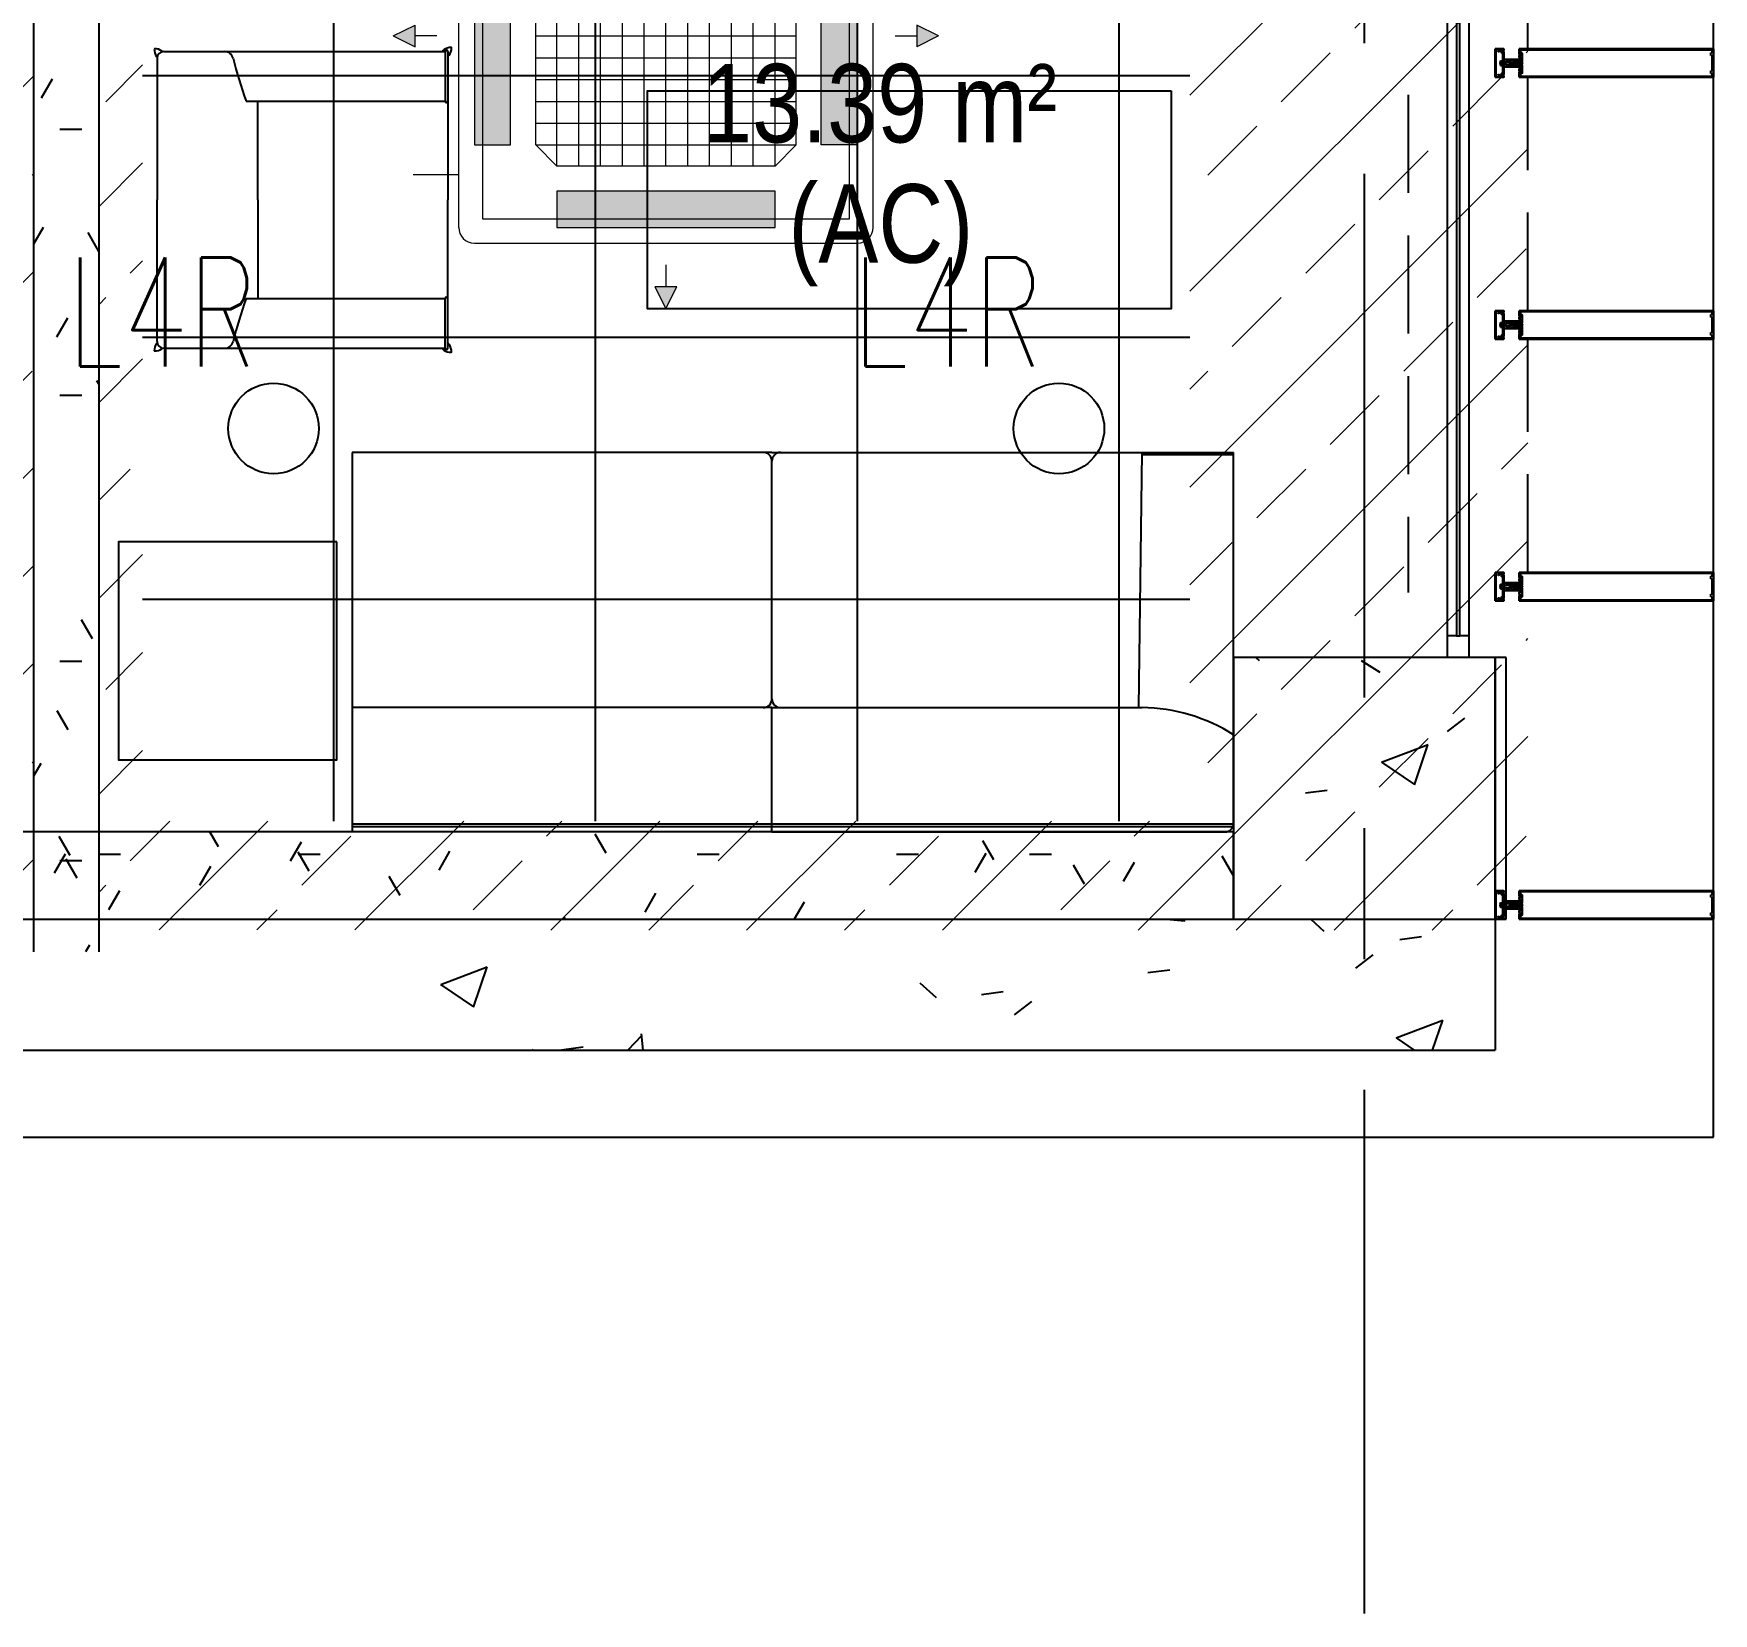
# Model space of a CAD drawing. Header units: millimetres. Extents: x -92759 to 184353, y -15225 to 86714.
# Drawn here: x 69651 to 73501, y 12400 to 16021 of the extents above; entities that cross this region are included whole.
import ezdxf

# ---------------------------------------------------------------- set-up
doc = ezdxf.new("R2010")
doc.units = ezdxf.units.MM
doc.linetypes.add('IDA - Grid Line', pattern=[2100, 1200, -300, 300, -300])
doc.linetypes.add('IDA - Hidden 065', pattern=[322.5, 225, -97.5])
for name, color, linetype in [('0-1', 9, 'Continuous'), ('A-_CLADMULN_E', 8, 'Continuous'), ('A-_DETA----_E-9', 8, 'IDA - Hidden 065'), ('A-_DETA----_ED', 8, 'Continuous'), ('A-_FLOR----_E', 8, 'Continuous'), ('A-_ROOMNAME_A', 8, 'Continuous'), ('A-_WALL----_E', 8, 'Continuous'), ('A-_WALL----_H', 8, 'Continuous'), ('A-_WALL----_H-1', 9, 'Continuous'), ('A-_WALLPRTN_E', 8, 'Continuous'), ('A-_WIND----_E', 8, 'Continuous'), ('A-PATT-CONC', 8, 'Continuous'), ('E-_LIGT----_E-', 3, 'Continuous'), ('E-legend', 1, 'Continuous'), ('M-_SANIFIXR_E', 9, 'Continuous'), ('M-ACMV_FCU', 5, 'Continuous'), ('PDF_M-_ACON----_E-N', 7, 'Continuous'), ('S-_COLN----_E', 8, 'Continuous')]:
    doc.layers.add(name, color=color, linetype=linetype)
for name, color, linetype, lineweight in [('A--', 134, '500-1-RP', 25), ('HFI 9MM FPB', 94, 'Continuous', 5), ('M-ACMV_CDP', 190, 'DRAIN_PIPE', 25), ('M-ACMV_FCU-1', 86, 'Continuous', 9), ('M-ACMV_PWR', 1, 'REFRIGERANT', 25), ('M-ACMV_REF_PIPE', 134, '500-1-RP', 25), ('M-ACMV_VCD', 7, 'Continuous', 25)]:
    doc.layers.add(name, color=color, linetype=linetype, lineweight=lineweight)
for name, color, linetype, true_color in [('A-_DETA----_ED-11', 9, 'Continuous', 0x808080), ('A-_WALL----_H-3', 9, 'Continuous', 0x808080), ('S-_ANOTGRID_E-1', 9, 'IDA - Grid Line', 0x808080)]:
    doc.layers.add(name, color=color, linetype=linetype, true_color=true_color)
doc.styles.add('Arial Narrow_2', font='ARIALN.TTF', dxfattribs={"height": 225})
doc.styles.add('Simplex', font='simplex_.ttf', dxfattribs={"width": 0.7, "height": 450})
doc.styles.get("Standard").update_dxf_attribs({"font": 'arial.ttf'})
doc.linetypes.add('500-1-RP', pattern='A,0.75,-0.5,0.75,-0.5,0.75,-0.5,0.75,-1.7,["RP",Standard,S=1,R=0,X=-1,Y=-0.5],-1.7', length=7.9)
doc.linetypes.add('DRAIN_PIPE', pattern='A,0.5,-0.2,["D",Standard,S=0.1,R=0,X=-0.1,Y=-0.05],-0.25', length=0.95)
doc.linetypes.add('REFRIGERANT', pattern='A,15,-5.08,["R",Standard,S=2.54,R=0,X=-2.54,Y=-1.27],-5.08', length=25.16)
pattern_1 = [(45, (-581589.02, -147239), (-224.5064, 224.5064), []), (45, (-581364.5, -147239), (-224.5064, 224.5064), [158.75, -79.375])]

# ---------------------------------------------------------------- blocks, each defined once
blk = doc.blocks.new('IDA - Rectangle Column - 600W X 600D-V10-BLK8_RHH_2ND STOREY PLAN')
at = {"layer": 'S-_COLN----_E'}
h = blk.add_hatch(dxfattribs=at)
h.set_pattern_fill('FP_17', color=256, style=0, pattern_type=2)
h.set_pattern_definition([(50, (-1670.95, 58788.3), (1093.104, -95.634), [114.3, -1257.3]), (355, (-1671, 58788.3), (-211.457, 1146.34), [91.44, -1005.84]), (100.451, (-1579.9, 58780.3), (881.656, 1050.7), [97.14, -1068.54]), (46.184, (-1671, 59093.1), (1626.475, -252.257), [171.45, -1885.95]), (96.636, (-1535.4, 59072), (1424.416, 1484.565), [145.71, -1602.81]), (351.184, (-1671, 59093.1), (1424.43, 1484.55), [137.16, -1508.76]), (21, (-1518.55, 59016.9), (909.686, -613.591), [114.3, -1257.3]), (326, (-1518.5, 59016.9), (370.812, 1105.13), [91.44, -1005.84]), (71.451, (-1442.7, 58965.8), (1280.503, 491.528), [97.14, -1068.54]), (37.5, (-1670.95, 58788.3), (18.5313, 507.3303), [50.292, -943.356, 50.292, -970.788, -1009.65]), (37.5, (-1670.95, 58788.3), (18.5313, 507.3303), [-2014.728, 50.292, -959.358]), (7.5, (-1670.95, 58788.3), (400.918, 601.0836), [50.292, -531.876, 50.292, -920.496, -384.81]), (7.5, (-1670.95, 58788.3), (400.918, 601.0836), [-1552.956, 50.292, -334.518]), (327.5, (-2010.8, 58788.3), (813.5452, -34.3737), [50.292, -330.708, 50.292, -2715.768]), (327.5, (-2010.8, 58788.3), (813.5452, -34.3737), [-431.292, -1138.428, 50.292, -1527.048]), (317.5, (-2163.2, 58788.3), (888.7755, 152.56), [50.292, -445.008, 50.292, -739.14, -1120.14]), (317.5, (-2163.2, 58788.3), (888.7755, 152.56), [-1284.732, 50.292, -1069.848])])
h.paths.add_polyline_path([(300, -300), (300, 300), (-300, 300), (-300, -300)])
for p, q in [((300, 300), (-300, 300)), ((-300, 300), (-300, -300)), ((300, -300), (300, 300)), ((-300, -300), (300, -300))]:
    blk.add_line(p, q, dxfattribs=at)
blk = doc.blocks.new('sofa')
at = {"color": 8, "ltscale": 60}
for p, q in [((-310871.1, -140713.4), (-311909, -140713.4)), ((-310871.1, -140713.4), (-309909, -140713.4)), ((-310871.1, -140713.4), (-310871.1, -140998.6)), ((-310871.1, -140713.4), (-310871.1, -140998.6)), ((-309909, -141583.4), (-309909, -140713.4)), ((-311929, -140733.4), (-311929, -141583.4)), ((-309909, -140732.2), (-311928.9, -140732.2)), ((-309909, -140725.9), (-311927.5, -140725.9)), ((-311712, -140998.6), (-311719.6, -141583.4)), ((-310871.1, -140998.6), (-311719.6, -140998.6)), ((-310871.1, -140998.6), (-309909, -140998.6)), ((-310871.1, -141018.6), (-310871.1, -141563.4)), ((-310871.1, -141018.6), (-310871.1, -141563.4)), ((-311719.6, -141578.4), (-311929, -141578.4)), ((-310871.1, -141583.4), (-311929, -141583.4)), ((-310871.1, -141583.4), (-309909, -141583.4))]:
    blk.add_line(p, q, dxfattribs=at)
for centre, radius, start, end in [((-311909, -140733.4), 20, 90, 180), ((-311712.9, -140592.8), 405.9, 237.8397, 269.0592), ((-310891.1, -141018.6), 20, 0, 90), ((-310891.1, -141018.6), 20, 0, 90), ((-310851.1, -141018.6), 20, 90, 180), ((-310851.1, -141018.6), 20, 90, 180), ((-310891.1, -141563.4), 20, 270, 0), ((-310891.1, -141563.4), 20, 270, 0), ((-310851.1, -141563.4), 20, 180, 270), ((-310851.1, -141563.4), 20, 180, 270)]:
    blk.add_arc(centre, radius, start, end, dxfattribs=at)
blk = doc.blocks.new('armchair')
at = {"color": 8, "ltscale": 60}
for p, q in [((-313358.1, -137598.3), (-313358.1, -138243.3)), ((-313343.1, -137583.3), (-313018.1, -137583.3)), ((-312693.1, -137583.3), (-313018.1, -137583.3)), ((-312678.1, -137598.3), (-312678.1, -138243.3)), ((-313244.1, -137787.4), (-313244.1, -138243.3)), ((-312792.1, -137787.4), (-312792.1, -138243.3)), ((-313018.1, -137813.8), (-313244.1, -137813.8)), ((-313018.1, -137813.8), (-312792.1, -137813.8)), ((-313358.1, -138243.3), (-313244.1, -138243.3)), ((-313358.1, -138249.3), (-313018.1, -138249.3)), ((-312678.1, -138249.3), (-313018.1, -138249.3)), ((-312678.1, -138243.3), (-312792.1, -138243.3))]:
    blk.add_line(p, q, dxfattribs=at)
for centre, radius, start, end in [((-313363.9, -137577.3), 0.52, 92.0589, 177.9411), ((-313336.8, -137578.3), 27.7, 177.9411, 215.4541), ((-313363, -137604.5), 27.7, 54.5458, 92.0589), ((-313352.1, -137589.2), 8.92, 215.4541, 229.2061), ((-313343.1, -137598.3), 15, 90, 180), ((-313352.1, -137589.2), 8.92, 39.7668, 54.5458), ((-312693.1, -137598.3), 15, 0, 90), ((-312684.1, -137589.2), 8.92, 125.4542, 140.2332), ((-312673.2, -137604.5), 27.7, 87.9411, 125.4542), ((-312684.1, -137589.2), 8.92, 310.7939, 324.5459), ((-312699.4, -137578.3), 27.7, 324.5459, 2.0589), ((-312672.3, -137577.3), 0.52, 2.0589, 87.9411), ((-313338.1, -137737.9), 20, 180, 255.06), ((-312698.1, -137737.9), 20, 284.94, 0), ((-313613.3, -138822.3), 1098.8, 70.3667, 75.7733), ((-312422.9, -138822.3), 1098.8, 104.2267, 109.6333), ((-313339.6, -138256.1), 27.7, 145.0459, 182.5589), ((-313366, -138230.2), 27.7, 268.4411, 305.9542), ((-313355, -138245.4), 8.92, 110.5099, 145.0459), ((-313358.1, -138246.3), 3, 90, 270), ((-313355, -138245.4), 8.92, 305.9542, 333.8442), ((-313244.1, -138246.3), 3, 270, 90), ((-312792.1, -138246.3), 3, 90, 270), ((-312681.2, -138245.4), 8.92, 206.1558, 234.0458), ((-312670.2, -138230.2), 27.7, 234.0458, 271.5589), ((-312681.2, -138245.4), 8.92, 34.9541, 69.4901), ((-312678.1, -138246.3), 3, 270, 90), ((-312696.6, -138256.1), 27.7, 357.4411, 34.9541), ((-313366.7, -138257.4), 0.52, 182.5589, 268.4411), ((-312669.5, -138257.4), 0.52, 271.5589, 357.4411)]:
    blk.add_arc(centre, radius, start, end, dxfattribs=at)
blk = doc.blocks.new('1599_FURN_RHH_BLK8 _NEW__2ND STY_dwg-10261561-BLK8_RHH_2ND STOREY PLAN')
at = {"layer": '0-1', "color": 8}
blk.add_lwpolyline([(-18042.8, -63451.1), (-18042.8, -63951.1), (-19242.8, -63951.1), (-19242.8, -63451.1), (-18042.8, -63451.1)], dxfattribs=at)
blk.add_lwpolyline([(-19955.1, -64484.6), (-20455.1, -64484.6), (-20455.1, -64984.6), (-19955.1, -64984.6)], close=True, dxfattribs=at)
for name, p, rotation in [('armchair', (-157950, 249317), 90), ('sofa', (-329828.7, -205863.5), 179.9999999999904)]:
    blk.add_blockref(name, p, dxfattribs=dict(at, rotation=rotation))
blk = doc.blocks.new('Rectangular Mullion - 500L X 65D mm-10416835-BLK8_RHH_2ND STOREY PLAN')
at = {"layer": 'A-_DETA----_ED'}
for p, q in [((32.5, 463), (-32.5, 463)), ((-32.5, 463), (-32.5, 18)), ((32.5, 18), (32.5, 463)), ((-30, 460.5), (-25.1, 460.5)), ((-30, 20.5), (-30, 460.5)), ((-23.6, 458.9), (-23.6, 457.4)), ((-23.6, 457.4), (-17.7, 457.4)), ((-17.7, 457.4), (-17.7, 458.9)), ((-16.1, 460.5), (16.1, 460.5)), ((17.7, 458.9), (17.7, 457.4)), ((17.7, 457.4), (23.6, 457.4)), ((23.6, 457.4), (23.6, 458.9)), ((25.1, 460.5), (30, 460.5)), ((30, 460.5), (30, 20.5)), ((-32.5, 18), (-21, 18)), ((-24, 20.5), (-30, 20.5)), ((-24, 23.6), (-24, 20.5)), ((-4.1, 24.3), (-23.2, 24.3)), ((-20.2, 21.8), (-17.9, 21.8)), ((-17.1, 18), (-13.8, 18)), ((-13.1, 18.8), (-13.1, 21)), ((-12.3, 21.8), (-5.9, 21.8)), ((-10.5, 21.8), (-10.5, 19.9)), ((-9.7, 19.2), (-8, 19.2)), ((-8, 19.2), (-8, 2.5)), ((-8, -11.6), (-8, 0)), ((-7.7, 2.2), (-6.7, 2.2)), ((-6.7, 0.3), (-7.7, 0.3)), ((-6.4, 2), (-6.4, 0.6)), ((-5.4, 5.1), (-5.4, 20.3)), ((-3.5, 5.1), (-5.4, 5.1)), ((-5.1, 21), (-5.1, 18.8)), ((-4.3, 18), (-0.8, 18)), ((-2.6, 21.3), (-2.6, 22.8)), ((2.6, 21.3), (-2.6, 21.3)), ((-2.5, -1.3), (-1.1, 4.3)), ((-0.8, 18), (0, 18.8)), ((0, 18.8), (0.8, 18)), ((0.8, 18), (4.3, 18)), ((1.1, 4.3), (2.5, -1.3)), ((2.6, 22.8), (2.6, 21.3)), ((5.4, 5.1), (3.5, 5.1)), ((23.2, 24.3), (4.1, 24.3)), ((5.1, 18.8), (5.1, 21)), ((5.4, 20.3), (5.4, 5.1)), ((5.9, 21.8), (12.3, 21.8)), ((6.4, 0.6), (6.4, 2)), ((6.7, 2.2), (7.7, 2.2)), ((7.7, 0.3), (6.7, 0.3)), ((8, 19.2), (9.7, 19.2)), ((8, 2.5), (8, 19.2)), ((8, -11.6), (8, 0)), ((10.5, 19.9), (10.5, 21.8)), ((13.1, 21), (13.1, 18.8)), ((13.8, 18), (17.1, 18)), ((17.9, 21.8), (20.2, 21.8)), ((21, 18), (32.5, 18)), ((24, 20.5), (24, 23.6)), ((30, 20.5), (24, 20.5)), ((-32.5, -17.5), (-32.5, -22.2)), ((-32.5, -24.8), (-32.5, -37)), ((-32.5, -37), (32.5, -37)), ((-29.9, -17), (-32, -17)), ((-31.7, -23), (-30.7, -23)), ((-31.2, -25.3), (-30.5, -25.3)), ((-31.2, -35.7), (-31.2, -25.3)), ((-15.9, -35.7), (-31.2, -35.7)), ((-30.5, -23.2), (-31, -23.2)), ((-30.3, -25.5), (-27.6, -30.1)), ((-26.8, -20.8), (-29, -20.8)), ((-27.4, -23), (-24.5, -23)), ((-27.4, -26.4), (-27.4, -23)), ((-25.9, -29.1), (-27.4, -26.4)), ((-5.7, -17), (-25.9, -17)), ((-23, -19.5), (-8.3, -19.5)), ((-23, -21.5), (-23, -19.5)), ((0, -35.5), (-15.9, -35.7)), ((-8.3, -19.5), (-7.6, -20.2)), ((-6.9, -11.6), (-8, -11.6)), ((-0.4, -20.2), (-7.6, -20.2)), ((-6.9, -11.6), (-6.6, -12)), ((-6.6, -12), (-6.2, -11.6)), ((-6.2, -11.6), (-4.3, -11.6)), ((-5.3, -16.6), (-5.7, -17)), ((-5, -17), (-5.3, -16.6)), ((5, -17), (-5, -17)), ((-2.4, -0.9), (-4.9, -3.8)), ((-4.9, -3.8), (4.9, -3.8)), ((-4.9, -3.8), (-4.9, -11.6)), ((-4.3, -11.6), (-3.9, -12)), ((-3.9, -12), (-3.6, -11.6)), ((-3.6, -11.6), (-2.5, -11.6)), ((-2.5, -11.6), (-2.5, -1.1)), ((2.4, -0.9), (-2.4, -0.9)), ((-0.4, -20.2), (0, -19.8)), ((0, -19.8), (0.4, -20.2)), ((15.9, -35.7), (0, -35.5)), ((7.6, -20.2), (0.4, -20.2)), ((4.9, -3.8), (2.4, -0.9)), ((2.5, -1.3), (2.5, -11.6)), ((2.5, -11.6), (3.6, -11.6)), ((3.6, -11.6), (3.9, -12)), ((3.9, -12), (4.3, -11.6)), ((4.3, -11.6), (6.2, -11.6)), ((4.9, -3.8), (4.9, -11.6)), ((5.3, -16.6), (5, -17)), ((5.7, -17), (5.3, -16.6)), ((25.9, -17), (5.7, -17)), ((6.2, -11.6), (6.6, -12)), ((6.6, -12), (6.9, -11.6)), ((8, -11.6), (6.9, -11.6)), ((7.6, -20.2), (8.3, -19.5)), ((8.3, -19.5), (23, -19.5)), ((31.2, -35.7), (15.9, -35.7)), ((23, -19.5), (23, -21.5)), ((24.5, -23), (27.4, -23)), ((25.5, -19.5), (25.5, -19.3)), ((27.4, -26.4), (25.9, -29.1)), ((29, -20.8), (26.8, -20.8)), ((27.4, -23), (27.4, -26.4)), ((27.6, -30.1), (30.3, -25.5)), ((32, -17), (29.9, -17)), ((30.3, -19.3), (30.3, -19.5)), ((31, -23.2), (30.5, -23.2)), ((30.5, -25.3), (31.2, -25.3)), ((30.7, -23), (31.7, -23)), ((31.2, -25.3), (31.2, -35.7)), ((32.5, -22.2), (32.5, -17.5)), ((32.5, -37), (32.5, -24.8))]:
    blk.add_line(p, q, dxfattribs=at)
for centre, radius, start, end in [((-25.1, 458.9), 1.52, 0, 90), ((-16.1, 458.9), 1.52, 90, 180), ((16.1, 458.9), 1.52, 0, 90), ((25.1, 458.9), 1.52, 90, 180), ((-23.2, 23.6), 0.762, 90, 180), ((-20.2, 20.5), 1.27, 90, 180), ((-19.2, 20.3), 2.29, 180, 225.1897), ((-21, 18.4), 0.381, 270, 45.1897), ((-17.9, 20.5), 1.27, 0, 90), ((-17.1, 18.4), 0.381, 134.8103, 270), ((-18.9, 20.3), 2.29, 314.8103, 0), ((-13.8, 18.8), 0.762, 270, 0), ((-12.3, 21), 0.762, 90, 180), ((-9.7, 19.9), 0.762, 180, 270), ((-7.7, 2.5), 0.254, 180, 270), ((-7.7, 0), 0.254, 90, 180), ((-6.9, 20.3), 1.52, 360, 90), ((-6.7, 2), 0.254, 360, 90), ((-6.7, 0.6), 0.254, 270, 360), ((-5.9, 21), 0.762, 0, 90), ((-4.3, 18.8), 0.762, 180, 270), ((-4.1, 22.8), 1.52, 360, 90), ((0, 4), 3.63, 17.5064, 162.4936), ((0, 4), 1.09, 15, 165), ((4.1, 22.8), 1.52, 90, 180), ((4.3, 18.8), 0.762, 270, 0), ((5.9, 21), 0.762, 90, 180), ((6.9, 20.3), 1.52, 90, 180), ((6.7, 2), 0.254, 90, 180), ((6.7, 0.6), 0.254, 180, 270), ((7.7, 2.5), 0.254, 270, 0), ((7.7, 0), 0.254, 0, 90), ((9.7, 19.9), 0.762, 270, 0), ((12.3, 21), 0.762, 0, 90), ((13.8, 18.8), 0.762, 180, 270), ((17.9, 20.5), 1.27, 90, 180), ((18.9, 20.3), 2.29, 180, 225.1897), ((17.1, 18.4), 0.381, 270, 45.1897), ((20.2, 20.5), 1.27, 0, 90), ((21, 18.4), 0.381, 134.8103, 270), ((19.2, 20.3), 2.29, 314.8103, 0), ((23.2, 23.6), 0.762, 0, 90), ((-32, -17.5), 0.508, 90, 180), ((-31.7, -22.2), 0.762, 180, 270), ((-31, -24.8), 1.52, 90, 180), ((-30.7, -24.3), 1.27, 288.6629, 90), ((-30.5, -24.3), 1.02, 270, 90), ((-28, -19.3), 2.29, 134.8103, 180), ((-29, -19.5), 1.27, 180, 270), ((-29.9, -17.4), 0.381, 314.8103, 90), ((-26.8, -29.6), 1.02, 210, 30), ((-26.8, -19.5), 1.27, 270, 0), ((-25.9, -17.4), 0.381, 90, 225.1897), ((-27.8, -19.3), 2.29, 0, 45.1897), ((-24.5, -21.5), 1.52, 270, 0), ((24.5, -21.5), 1.52, 180, 270), ((27.8, -19.3), 2.29, 134.8103, 180), ((26.8, -19.5), 1.27, 180, 270), ((26.8, -29.6), 1.02, 150, 330), ((25.9, -17.4), 0.381, 314.8103, 90), ((29, -19.5), 1.27, 270, 0), ((29.9, -17.4), 0.381, 90, 225.1897), ((30.7, -24.3), 1.27, 90, 251.3371), ((30.5, -24.3), 1.02, 90, 270), ((28, -19.3), 2.29, 0, 45.1897), ((31, -24.8), 1.52, 360, 90), ((31.7, -22.2), 0.762, 270, 0), ((32, -17.5), 0.508, 0, 90)]:
    blk.add_arc(centre, radius, start, end, dxfattribs=at)
at = {"layer": 'A-_DETA----_ED-11'}
for p, q in [((0, 26.4), (-2.4, 24)), ((-2.4, 24), (-2.4, -0.9)), ((2.4, 24), (0, 26.4)), ((2.4, -0.9), (2.4, 24)), ((-8, -17), (-8, -11.6)), ((-6.3, -21.2), (-6.3, -20.2)), ((6.4, -21.2), (-6.3, -21.2)), ((-5.2, -24.7), (-5.2, -21.2)), ((-5.1, -24.8), (5.1, -24.8)), ((3.9, -25.6), (-3.9, -25.6)), ((-2.6, -24.7), (-2.6, -21.2)), ((-2.5, -11.6), (-2.5, -17)), ((2.5, -11.6), (2.5, -17)), ((2.6, -24.7), (2.6, -21.2)), ((5.2, -24.7), (5.2, -21.2)), ((6.4, -20.2), (6.4, -21.2)), ((8, -11.6), (8, -17))]:
    blk.add_line(p, q, dxfattribs=at)
for centre, radius, start, end in [((-3.9, -24.2), 1.38, 200.9416, 339.0732), ((0, -21.4), 4.19, 234.2873, 305.7127), ((3.9, -24.2), 1.38, 200.9416, 339.0732)]:
    blk.add_arc(centre, radius, start, end, dxfattribs=at)
blk = doc.blocks.new('Rectangular Mullion - IDA - Rectangular - 500mm - Center-10425247-BLK8_RHH_2ND STOREY PLAN')
at = {"layer": 'A-_CLADMULN_E'}
for p, q in [((-32.5, 18), (-32.5, 463)), ((-32.5, 463), (32.5, 463)), ((32.5, 463), (32.5, 18)), ((-8.6875, 18), (-32.5, 18)), ((-8.6875, -17), (-8.6875, 18)), ((32.5, 18), (8.6875, 18)), ((8.6875, 18), (8.6875, -17)), ((-32.5, -37), (-32.5, -17)), ((-32.5, -17), (-8.6875, -17)), ((32.5, -37), (-32.5, -37)), ((8.6875, -17), (32.5, -17)), ((32.5, -17), (32.5, -37))]:
    blk.add_line(p, q, dxfattribs=at)
blk = doc.blocks.new('Rectangular Mullion - IDA - Rectangular - 500mm - Center-10425251-BLK8_RHH_2ND STOREY PLAN')
at = {"layer": 'A-_CLADMULN_E'}
for p, q in [((0, 463), (-65, 463)), ((-65, 463), (-65, 18)), ((0, 18), (0, 463)), ((-65, 18), (-41.1875, 18)), ((-41.1875, 18), (-41.1875, -17)), ((-23.8125, -17), (-23.8125, 18)), ((-23.8125, 18), (0, 18)), ((-41.1875, -17), (-65, -17)), ((-65, -17), (-65, -37)), ((-65, -37), (0, -37)), ((0, -17), (-23.8125, -17)), ((0, -37), (0, -17))]:
    blk.add_line(p, q, dxfattribs=at)
blk = doc.blocks.new('IDA - Fixed - 1 Panel - 3525L X 3825H - B8-AW06-10438481-BLK8_RHH_2ND STOREY PLAN')
at = {"layer": 'A-_WIND----_E'}
for p, q in [((-1712.5, 25), (-1762.5, 25)), ((-1712.5, -25), (-1712.5, 25)), ((1712.5, 25), (-1712.5, 25)), ((1712.6, 4), (-1712.4, 4)), ((-1712.4, 4), (-1712.4, -4)), ((1762.5, 25), (1712.5, 25)), ((1712.5, 25), (1712.5, 4)), ((1712.6, -4), (1712.6, 4)), ((-1762.5, -25), (-1712.5, -25)), ((-1712.5, -25), (1712.5, -25)), ((-1712.4, -4), (1712.6, -4)), ((1712.5, -4), (1712.5, -25)), ((1712.5, -25), (1762.5, -25))]:
    blk.add_line(p, q, dxfattribs=at)
blk = doc.blocks.new('A$C7f2274b8')
at = {"layer": 'A-_WALL----_H'}
h = blk.add_hatch(dxfattribs=at)
h.set_pattern_fill('FP_14', color=256, style=0, pattern_type=2)
h.set_pattern_definition([(0, (-1370.95, 58488.3), (1219.2, 304.8), [50.292, -864.108, 50.292, -864.108, -4876.8]), (0, (-1370.95, 58488.3), (1219.2, 304.8), [-1828.8, 50.292, -1778.508, 50.292, -864.108, -2133.6]), (0, (-1370.95, 58488.3), (1219.2, 304.8), [-4572, 50.292, -559.308, 50.292, -1473.708]), (120, (-913.75, 58640.7), (-873.5645, 903.4582), [50.292, -864.108, 50.292, -864.108, -4876.8]), (120, (-913.75, 58640.7), (-873.5645, 903.4582), [-1828.8, 50.292, -1778.508, 50.292, -864.108, -2133.6]), (120, (-913.75, 58640.7), (-873.5645, 903.4582), [-4572, 50.292, -559.308, 50.292, -1473.708]), (240, (-761.35, 59250.3), (-345.6355, -1208.2582), [50.292, -864.108, 50.292, -864.108, -4876.8]), (240, (-761.35, 59250.3), (-345.6355, -1208.2582), [-1828.8, 50.292, -1778.508, 50.292, -864.108, -2133.6]), (240, (-761.35, 59250.3), (-345.6355, -1208.2582), [-4572, 50.292, -559.308, 50.292, -1473.708])])
h.paths.add_polyline_path([(625, -600), (625, 0), (600, 0), (600, -600)])
h.paths.add_polyline_path([(512.5, 3525), (625, 3525), (625, 3675), (512.5, 3675), (512.5, 3650), (600, 3650), (600, 3550), (512.5, 3550)])
at = {"layer": 'A-_WALL----_H-3'}
h = blk.add_hatch(dxfattribs=at)
h.set_pattern_fill('FP_10', color=256, style=0, pattern_type=2)
h.set_pattern_definition([(0, (-1370.95, 58488.29), (609.6, 152.4), [50.292, -406.908, 50.292, -406.908, -2438.4]), (0, (-1370.95, 58488.29), (609.6, 152.4), [-914.4, 50.292, -864.108, 50.292, -406.908, -1066.8]), (0, (-1370.95, 58488.29), (609.6, 152.4), [-2286, 50.292, -254.508, 50.292, -711.708]), (120, (-1142.35, 58564.49), (-436.78227, 451.7291), [50.292, -406.908, 50.292, -406.908, -2438.4]), (120, (-1142.35, 58564.49), (-436.78227, 451.7291), [-914.4, 50.292, -864.108, 50.292, -406.908, -1066.8]), (120, (-1142.35, 58564.49), (-436.78227, 451.7291), [-2286, 50.292, -254.508, 50.292, -711.708]), (240, (-1066.15, 58869.29), (-172.81773, -604.1291), [50.292, -406.908, 50.292, -406.908, -2438.4]), (240, (-1066.15, 58869.29), (-172.81773, -604.1291), [-914.4, 50.292, -864.108, 50.292, -406.908, -1066.8]), (240, (-1066.15, 58869.29), (-172.81773, -604.1291), [-2286, 50.292, -254.508, 50.292, -711.708])])
h.paths.add_polyline_path([(-4963, -600), (0, -600), (0, -400), (-5575, -400), (-5575, -600)])
h = blk.add_hatch(dxfattribs=at)
h.set_pattern_fill('FP_57', color=256, angle=-130, style=0, pattern_type=2)
h.set_pattern_definition([(50, (-2488.1, -900), (1093.1, -95.63), [114.3, -1257.3]), (355, (-2488.1, -900), (-211.46, 1146.34), [91.44, -1005.84]), (100.45, (-2397, -908), (881.66, 1050.7), [97.14, -1068.54]), (46.184, (-2488.1, -595.2), (1626.5, -252.26), [171.45, -1885.95]), (96.636, (-2352.6, -616.2), (1424.4, 1484.6), [145.7, -1602.8]), (351.184, (-2488.1, -595.2), (1424.4, 1484.55), [137.16, -1508.76]), (21, (-2335.7, -671.4), (909.69, -613.6), [114.3, -1257.3]), (326, (-2335.7, -671.4), (370.8, 1105.13), [91.44, -1005.84]), (71.45, (-2259.9, -722.5), (1280.5, 491.53), [97.14, -1068.54]), (37.5, (-2488.1, -900), (18.53, 507.33), [50.29, -943.36, 50.29, -1980.44]), (37.5, (-2488.1, -900), (18.53, 507.33), [-1043.94, -970.79, 50.29, -959.36]), (7.5, (-2488.1, -900), (400.92, 601.08), [50.29, -531.88, 50.29, -1305.31]), (7.5, (-2488.1, -900), (400.92, 601.08), [-632.46, -920.5, 50.29, -334.52]), (327.5, (-2827.95, -900), (813.545, -34.374), [50.29, -330.71, 50.29, -2715.77]), (327.5, (-2827.95, -900), (813.545, -34.374), [-431.29, -1138.43, 50.29, -1527.05]), (317.5, (-2980.35, -900), (888.78, 152.56), [50.29, -445.01, 50.29, -739.14, -1120.14]), (317.5, (-2980.35, -900), (888.78, 152.56), [-1284.73, 50.3, -1069.85])])
h.paths.add_polyline_path([(-5575, -900), (600, -900), (600, -600), (-5575, -600), (-5575, -750)])
at = {"layer": 'A-_DETA----_E-9'}
for p, q in [((675, 1395), (675, 1930)), ((675, 795), (675, 1330)), ((400, 1290), (400, 148.8)), ((675, 195), (675, 730))]:
    blk.add_line(p, q, dxfattribs=at)
at = {"layer": 'A-_FLOR----_E'}
for p, q in [((1100, 1395), (1100, 1930)), ((1100, 795), (1100, 1330)), ((1100, 195), (1100, 730)), ((1100, -535), (1100, 130)), ((1100, -1100), (1100, -600)), ((-5575, -1100), (1100, -1100))]:
    blk.add_line(p, q, dxfattribs=at)
at = {"layer": 'A-_WALL----_E'}
for p, q in [((625, 0), (600, 0)), ((600, 0), (600, -900)), ((625, -600), (625, 0)), ((0, -400), (-8999.9, -400)), ((0, -600), (0, -400)), ((-5575, -600), (625, -600)), ((-5575, -900), (600, -900))]:
    blk.add_line(p, q, dxfattribs=at)
at = {"layer": 'S-_COLN----_E'}
for p, q in [((600, -600), (600, 0)), ((0, -600), (600, -600))]:
    blk.add_line(p, q, dxfattribs=at)
at = {"layer": 'A-_CLADMULN_E', "extrusion": (0, 0, -1), "rotation": 90.0000000000004}
for name, p in [('Rectangular Mullion - 500L X 65D mm-10416835-BLK8_RHH_2ND STOREY PLAN', (-637, 1362.5)), ('Rectangular Mullion - IDA - Rectangular - 500mm - Center-10425247-BLK8_RHH_2ND STOREY PLAN', (-637, 1362.5)), ('Rectangular Mullion - 500L X 65D mm-10416835-BLK8_RHH_2ND STOREY PLAN', (-637, 762.5)), ('Rectangular Mullion - IDA - Rectangular - 500mm - Center-10425247-BLK8_RHH_2ND STOREY PLAN', (-637, 762.5)), ('Rectangular Mullion - 500L X 65D mm-10416835-BLK8_RHH_2ND STOREY PLAN', (-637, 162.5)), ('Rectangular Mullion - IDA - Rectangular - 500mm - Center-10425247-BLK8_RHH_2ND STOREY PLAN', (-637, 162.5)), ('Rectangular Mullion - 500L X 65D mm-10416835-BLK8_RHH_2ND STOREY PLAN', (-637, -567.5))]:
    blk.add_blockref(name, p, dxfattribs=at)
at = {"layer": 'A-_CLADMULN_E', "rotation": 269.9999999999996}
blk.add_blockref('Rectangular Mullion - IDA - Rectangular - 500mm - Center-10425251-BLK8_RHH_2ND STOREY PLAN', (637, -600), dxfattribs=at)
at = {"layer": 'A-_WIND----_E', "rotation": 269.9999999999999}
blk.add_blockref('IDA - Fixed - 1 Panel - 3525L X 3825H - B8-AW06-10438481-BLK8_RHH_2ND STOREY PLAN', (515, 1762.5), dxfattribs=at)
blk = doc.blocks.new('A$C3019c3af')
at = {"layer": 'A-_WALL----_H-1'}
h = blk.add_hatch(dxfattribs=at)
h.set_pattern_fill('FP_8', color=256, style=0, pattern_type=2)
h.set_pattern_definition([(0, (-11670.95, 40338.29), (609.6, 152.4), [50.292, -406.908, 50.292, -406.908, -2438.4]), (0, (-11670.95, 40338.29), (609.6, 152.4), [-914.4, 50.292, -864.108, 50.292, -406.908, -1066.8]), (0, (-11670.95, 40338.29), (609.6, 152.4), [-2286, 50.292, -254.508, 50.292, -711.708]), (120, (-11442.35, 40414.49), (-436.78227, 451.7291), [50.292, -406.908, 50.292, -406.908, -2438.4]), (120, (-11442.35, 40414.49), (-436.78227, 451.7291), [-914.4, 50.292, -864.108, 50.292, -406.908, -1066.8]), (120, (-11442.35, 40414.49), (-436.78227, 451.7291), [-2286, 50.292, -254.508, 50.292, -711.708]), (240, (-11366.15, 40719.29), (-172.81773, -604.1291), [50.292, -406.908, 50.292, -406.908, -2438.4]), (240, (-11366.15, 40719.29), (-172.81773, -604.1291), [-914.4, 50.292, -864.108, 50.292, -406.908, -1066.8]), (240, (-11366.15, 40719.29), (-172.81773, -604.1291), [-2286, 50.292, -254.508, 50.292, -711.708])])
h.paths.add_polyline_path([(-12900, -18825), (-12900, -14625), (-13050, -14625), (-13050, -18825)])
at = {"layer": 'A-_WALLPRTN_E'}
for p, q in [((-13050, -14625), (-13050, -18825)), ((-12900, -18825), (-12900, -14625))]:
    blk.add_line(p, q, dxfattribs=at)
at = {"layer": 'S-_ANOTGRID_E-1'}
blk.add_line((-10000, -20341.4), (-10000, 52351.8), dxfattribs=at)
blk.add_blockref('A$C7f2274b8', (-10300, -18150))
at = {"layer": 'M-_SANIFIXR_E'}
blk.add_blockref('1599_FURN_RHH_BLK8 _NEW__2ND STY_dwg-10261561-BLK8_RHH_2ND STOREY PLAN', (7599.8, 46600.1), dxfattribs=at)
at = {"layer": 'S-_COLN----_E'}
blk.add_blockref('IDA - Rectangle Column - 600W X 600D-V10-BLK8_RHH_2ND STOREY PLAN', (-10000, -18450), dxfattribs=at)
at = {"layer": 'A-_ROOMNAME_A', "char_height": 180, "attachment_point": 1, "style": 'Arial Narrow_2'}
for s, insert, width in [('13.39 m²', (-11518, -16789.3), 1022.152), ('(AC)', (-11320, -17065), 541.139)]:
    blk.add_mtext(s, dxfattribs=dict(at, insert=insert, width=width))
blk = doc.blocks.new('RCP_B8L2')
at = {"layer": 'A-PATT-CONC'}
h = blk.add_hatch(dxfattribs=at)
h.set_pattern_fill('ANSI37', color=256, scale=189, angle=45)
h.set_pattern_definition([(90, (-382718.07, -202502.3), (-600.075, 0), []), (180, (-382718.07, -202502.3), (-6e-14, -600.075), [])])
h.paths.add_polyline_path([(-382718.1, -202502.3), (-380318.1, -202502.3), (-380318.1, -206102.3), (-382718.1, -206102.3)])
at = {"layer": 'HFI 9MM FPB'}
h = blk.add_hatch(dxfattribs=at)
h.set_pattern_fill('ANSI33', color=256, scale=50)
h.set_pattern_definition(pattern_1)
h.paths.add_polyline_path([(-382718.1, -202502.3), (-380318.1, -202502.3), (-380318.1, -206102.3), (-382718.1, -206102.3)], flags=16)
h.paths.add_polyline_path([(-382818.1, -202201.8), (-379543.1, -202202.8), (-379543.1, -206352.8), (-382818.1, -206351.8)])
h = blk.add_hatch(dxfattribs=at)
h.set_pattern_fill('ANSI33', color=256, scale=50)
h.set_pattern_definition(pattern_1)
h.paths.add_polyline_path([(-385805.6, -202502.3), (-383405.6, -202502.3), (-383405.6, -206102.3), (-385805.6, -206102.3)], flags=16)
h.paths.add_polyline_path([(-386243.1, -202202.3), (-382968.1, -202202.3), (-382968.1, -206402.3), (-386243.1, -206402.3)])
blk = doc.blocks.new('A$C020d881d')
at = {"layer": 'E-legend', "lineweight": 25}
blk.add_circle((818.7, 172), 103.8, dxfattribs=at)
at = {"layer": 'E-legend', "lineweight": 25, "style": 'Simplex', "width": 0.7}
blk.add_text('L4R', height=250, dxfattribs=at).set_placement((345.2, 314.3))
blk = doc.blocks.new('EL_B8_L2_R4')
at = {"layer": 'E-_LIGT----_E-', "ltscale": 0.5}
for p in [(-20918.7, -64397), (-19118.7, -64397)]:
    blk.add_blockref('A$C020d881d', p, dxfattribs=at)
blk = doc.blocks.new('A$Ca8a76259')
at = {"layer": 'M-ACMV_FCU', "lineweight": 0}
h = blk.add_hatch(color=256, dxfattribs=at)
h.dxf.hatch_style = 1
h.paths.add_polyline_path([(0, 625), (-25, 575), (25, 575)])
h = blk.add_hatch(color=256, dxfattribs=at)
h.dxf.hatch_style = 1
h.paths.add_polyline_path([(250, 356), (250, 439), (-250, 439), (-250, 356)])
h.paths.add_polyline_path([(356, -250), (439, -250), (439, 250), (356, 250)])
h.paths.add_polyline_path([(-356, 250), (-439, 250), (-439, -250), (-356, -250)])
h.paths.add_polyline_path([(-250, -356), (-250, -439), (250, -439), (250, -356)])
h = blk.add_hatch(color=256, dxfattribs=at)
h.dxf.hatch_style = 1
h.paths.add_polyline_path([(-625, 0), (-575, -25), (-575, 25)])
h = blk.add_hatch(color=256, dxfattribs=at)
h.dxf.hatch_style = 1
h.paths.add_polyline_path([(625, 0), (575, 25), (575, -25)])
h = blk.add_hatch(color=256, dxfattribs=at)
h.dxf.hatch_style = 1
h.paths.add_polyline_path([(0, -625), (25, -575), (-25, -575)])
for p, q in [((0, 625), (-25, 575)), ((0, 625), (25, 575)), ((-25, 575), (25, 575)), ((0, 525), (0, 575)), ((439, 475), (-439, 475)), ((439, 475), (439, 475)), ((-475, 439), (-475, -439)), ((475, 439), (475, 439)), ((475, 439), (475, -439)), ((-298.5, 250), (-250, 298.5)), ((-250, 298.5), (250, 298.5)), ((-250, 298.5), (-250, -298.5)), ((-200, 298.5), (-200, -298.5)), ((-150, 298.5), (-150, -298.5)), ((-100, 298.5), (-100, -298.5)), ((-50, 298.5), (-50, -298.5)), ((0, 298.5), (0, -298.5)), ((50, 298.5), (50, -298.5)), ((100, 298.5), (100, -298.5)), ((150, 298.5), (150, -298.5)), ((200, 298.5), (200, -298.5)), ((250, 298.5), (298.5, 250)), ((250, 298.5), (250, -298.5)), ((-298.5, 250), (-298.5, -250)), ((298.5, 250), (-298.5, 250)), ((298.5, 250), (298.5, -250)), ((298.5, 200), (-298.5, 200)), ((298.5, 150), (-298.5, 150)), ((298.5, 100), (-298.5, 100)), ((298.5, 50), (-298.5, 50)), ((-625, 0), (-575, 25)), ((-625, 0), (-575, -25)), ((-575, -25), (-575, 25)), ((-525, 0), (-575, 0)), ((298.5, 0), (-298.5, 0)), ((525, 0), (575, 0)), ((575, 25), (575, -25)), ((625, 0), (575, 25)), ((625, 0), (575, -25)), ((298.5, -50), (-298.5, -50)), ((298.5, -100), (-298.5, -100)), ((298.5, -150), (-298.5, -150)), ((298.5, -200), (-298.5, -200)), ((-250, -298.5), (-298.5, -250)), ((298.5, -250), (-298.5, -250)), ((250, -298.5), (298.5, -250)), ((-250, -298.5), (250, -298.5)), ((439, -475), (-439, -475)), ((0, -525), (0, -575)), ((25, -575), (-25, -575)), ((0, -625), (-25, -575)), ((0, -625), (25, -575))]:
    blk.add_line(p, q, dxfattribs=at)
for points in [[(-250, 356), (250, 356), (250, 439), (-250, 439)], [(420, 420), (420, -420), (-420, -420), (-420, 420)], [(-356, 250), (-356, -250), (-439, -250), (-439, 250)], [(356, 250), (356, -250), (439, -250), (439, 250)], [(-250, -356), (250, -356), (250, -439), (-250, -439)]]:
    blk.add_lwpolyline(points, close=True, dxfattribs=at)
for centre, start, end in [((-439, 439), 90, 180), ((439, 439), 0, 90), ((-439, -439), 180, 270), ((439, -439), 270, 0)]:
    blk.add_arc(centre, 36, start, end, dxfattribs=at)
blk = doc.blocks.new('SSO')
at = {"layer": 'M-ACMV_PWR', "linetype": 'ByBlock', "lineweight": 5}
for p, q in [((1064770.3, 20778.3), (1064770.3, 20878.3)), ((1064820.3, 20828.3), (1064720.3, 20828.3))]:
    blk.add_line(p, q, dxfattribs=at)
blk.add_circle((1064770.3, 20733.6), 44.6, dxfattribs=at)
blk.add_circle((1064770.3, 20733.6), 44.6, dxfattribs=at)
blk = doc.blocks.new('A$C81577ca4')
at = {"layer": 'A--', "lineweight": 0, "ltscale": 0.75}
for p, q in [((19, -95), (-36, -125)), ((-36, -125), (-86, -125)), ((19, -155), (-36, -125))]:
    blk.add_line(p, q, dxfattribs=at)
blk = doc.blocks.new('A$C49267d6b')
at = {"layer": 'PDF_M-_ACON----_E-N', "lineweight": 0}
for p, q in [((-25.4, 76.2), (12.7, 101.6)), ((0, 127), (0, 76.2)), ((0, 63.5), (0, 38.1)), ((-25.4, 25.4), (12.7, 0)), ((0, -25.4), (0, 25.4))]:
    blk.add_line(p, q, dxfattribs=at)
blk = doc.blocks.new('FCU -1')
at = {"layer": 'M-ACMV_CDP', "lineweight": 5}
blk.add_line((378826.6, -51081.4), (378826.6, -51186.4), dxfattribs=at)
at = {"layer": 'M-ACMV_VCD', "lineweight": 5}
blk.add_lwpolyline([(378127.5, -50132.1), (378127.5, -50032.1), (378227.5, -50032.1), (378227.5, -50132.1)], close=True, dxfattribs=at)
at = {"layer": 'M-ACMV_FCU', "lineweight": 5, "rotation": 270}
blk.add_blockref('A$Ca8a76259', (378508.4, -50607.1), dxfattribs=at)
at = {"layer": 'M-ACMV_PWR', "color": 1, "linetype": 'ByBlock', "lineweight": 5, "xscale": 0.85, "yscale": 0.85, "zscale": 0.85, "rotation": 90}
blk.add_blockref('SSO', (395697, -956204), dxfattribs=at)
at = {"layer": 'M-ACMV_REF_PIPE', "lineweight": 5, "rotation": 90}
blk.add_blockref('A$C81577ca4', (378012.4, -51100.4), dxfattribs=at)
at = {"layer": 'M-ACMV_VCD', "lineweight": 5, "xscale": -1.181061443391948, "yscale": 1.181061443391948, "zscale": 1.181061443391948, "rotation": 90}
blk.add_blockref('A$C49267d6b', (378237.5, -50082.1), dxfattribs=at)
blk = doc.blocks.new('ACMV_B8_L2')
at = {"layer": 'M-ACMV_FCU-1', "rotation": 270}
blk.add_blockref('FCU -1', (182371.1, 288808.6), dxfattribs=at)

msp = doc.modelspace()

# ---------------------------------------------------------------- block references
at = {"layer": '0-1'}
msp.add_blockref('A$C3019c3af', (82701.1, 32741.2), dxfattribs=at)
at = {"layer": 'A-PATT-CONC'}
msp.add_blockref('RCP_B8L2', (452619.1, 220318.5), dxfattribs=at)
at = {"layer": 'E-legend', "color": 7}
msp.add_blockref('EL_B8_L2_R4', (90301.1, 79341.2), dxfattribs=at)
at = {"layer": 'M-ACMV_FCU-1'}
msp.add_blockref('ACMV_B8_L2', (-60663.6, 105715.9), dxfattribs=at)

doc.saveas('drawing.dxf')
